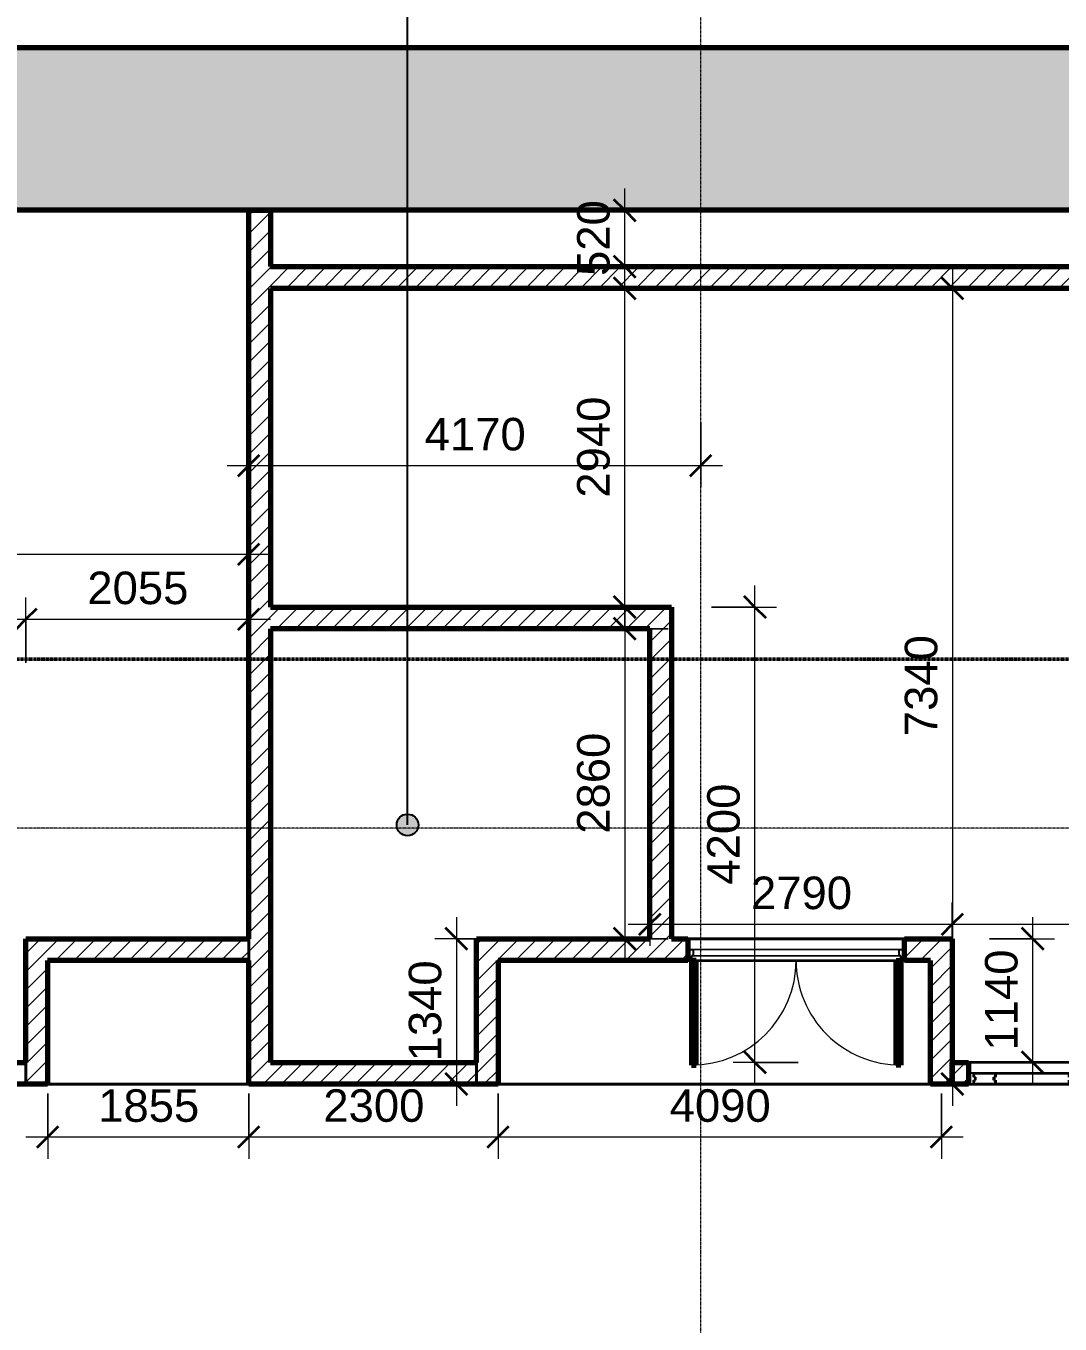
# Model space of a CAD drawing. Header units: millimetres. Extents: x -725999 to -647408, y -21008 to 19019.
# Drawn here: x -682507 to -672968, y -994 to 10979 of the extents above; entities that cross this region are included whole.
import ezdxf

# ---------------------------------------------------------------- set-up
doc = ezdxf.new("R2010")
doc.units = ezdxf.units.MM
doc.linetypes.add('DPA_Grid _ Level 100', pattern=[10, 5.5, -1.6, 1.3, -1.6])
for name, color, linetype, lineweight in [('A-ANNO-DIMS', 1, 'Continuous', 9), ('A-ANNO-DIMS-100', 1, 'Continuous', 9), ('A-DOOR', 3, 'Continuous', 70), ('A-DOOR-E', 2, 'Continuous', 25), ('A-DOOR-FRAM', 3, 'Continuous', 25), ('A-FLOR-E', 2, 'Continuous', 35), ('A-ROOM-IDEN', 3, 'Continuous', 25), ('A-WALL', 5, 'Continuous', 35), ('A-WALL-PATT', 1, 'Continuous', 35), ('G-ANNO-SECL', 3, 'Continuous', 9), ('S-GRID', 251, 'Continuous', 9), ('WALL-E', 2, 'Continuous', 35)]:
    doc.layers.add(name, color=color, linetype=linetype, lineweight=lineweight)
doc.styles.add('Arial_2', font='arial.ttf', dxfattribs={"height": 300})
doc.dimstyles.new('DPA-DIM-3_0_T-T', dxfattribs={"dimscale": 304.8, "dimtxt": 306.07782, "dimasz": 0.656168, "dimexe": 0.656168, "dimexo": 0.0625, "dimgap": 0.164042, "dimtad": 1, "dimdec": 0, "dimzin": 0, "dimdsep": 46, "dimtxsty": 'Arial_2', "dimblk1": 'OBLIQUE', "dimblk2": 'OBLIQUE', "dimsah": 1, "dimcen": 0.09, "dimdle": 0.656168, "dimadec": 8, "dimazin": 0, "dimtfac": 1, "dimtdec": 4, "dimtix": 1, "dimtmove": 0, "dimatfit": 3, "dimfxl": 1.312336, "dimfxlon": 1, "dimtvp": 1, "dimtolj": 1, "dimtzin": 0, "dimarcsym": 2})
pattern_1 = [(45, (0, 0), (-84.852814, 84.852814), [])]

# ---------------------------------------------------------------- blocks, each defined once
blk = doc.blocks.new('DPA_DR-DB-SW - D28_2000x2550 mm-12778001-4283-01 ENLARGED LOWER PLATFORM LEVEL - REFLECTED CEILING PLAN - SHEET 4')
at = {"layer": 'A-DOOR'}
for p, q in [((-965, 1071.35), (-922, 1071.35)), ((-965, 106.35), (-965, 1071.35)), ((-922, 1071.35), (-922, 106.35)), ((922, 1071.35), (922, 106.35)), ((965, 1071.35), (922, 1071.35)), ((965, 106.35), (965, 1071.35)), ((-922, 106.35), (-965, 106.35)), ((922, 106.35), (965, 106.35))]:
    blk.add_line(p, q, dxfattribs=at)
at = {"layer": 'A-DOOR-E', "lineweight": 9}
for centre, start, end in [((-965, 106.35), 360, 90), ((965, 106.35), 90, 180)]:
    blk.add_arc(centre, 965, start, end, dxfattribs=at)
at = {"layer": 'A-DOOR-FRAM'}
for p, q in [((-1000, 106.35), (-965, 106.35)), ((-1000, 6.35), (-1000, 106.35)), ((-950, 6.35), (-1000, 6.35)), ((-965, 106.35), (-965, 63.35)), ((-965, 63.35), (-950, 63.35)), ((-950, 63.35), (-950, 6.35)), ((950, 6.35), (950, 63.35)), ((950, 63.35), (965, 63.35)), ((1000, 6.35), (950, 6.35)), ((965, 63.35), (965, 106.35)), ((965, 106.35), (1000, 106.35)), ((1000, 106.35), (1000, 6.35))]:
    blk.add_line(p, q, dxfattribs=at)
at = {"layer": 'A-DOOR-FRAM', "lineweight": 9}
for p, q in [((-1000, 106.35), (1000, 106.35)), ((-1000, 6.35), (-1000, 106.35)), ((1000, 6.35), (-1000, 6.35)), ((965, 106.35), (-965, 106.35)), ((-965, 106.35), (-965, 63.35)), ((-965, 63.35), (965, 63.35)), ((950, 63.35), (-950, 63.35)), ((-950, 63.35), (-950, 6.35)), ((-950, 6.35), (950, 6.35)), ((950, 6.35), (950, 63.35)), ((965, 63.35), (965, 106.35)), ((1000, 106.35), (1000, 6.35))]:
    blk.add_line(p, q, dxfattribs=at)
blk = doc.blocks.new('A33 - _Wall_ Access Panel 3000 x 3000-18927020-4283-01 ENLARGED LOWER PLATFORM LEVEL - REFLECTED CEILING PLAN - SHEET 4')
at = {"layer": 'A-DOOR', "lineweight": 35}
for p, q in [((-572, 0), (-372, 0)), ((-572, -35), (-572, 0)), ((-372, 0), (-372, -35)), ((372, 0), (572, 0)), ((372, -35), (372, 0)), ((572, 0), (572, -35)), ((-1450, 0), (-1250, 0)), ((-1450, -35), (-1450, 0)), ((-1435, -35), (-1450, -35)), ((-1450, -100), (-1450, -65)), ((-1450, -65), (-1435, -65)), ((-1250, -100), (-1450, -100)), ((-1435, -65), (-1435, -35)), ((-1250, -35), (-1265, -35)), ((-1265, -35), (-1265, -65)), ((-1265, -35), (-1250, -35)), ((-1265, -65), (-1265, -35)), ((-1265, -65), (-1250, -65)), ((-1250, -65), (-1265, -65)), ((-1250, 0), (-1250, -35)), ((-1250, -35), (-1250, 0)), ((-1250, 0), (-572, 0)), ((-1250, -65), (-1250, -100)), ((-1250, -100), (-1250, -65)), ((-572, -100), (-1250, -100)), ((-572, 0), (-572, -35)), ((-557, -35), (-572, -35)), ((-572, -35), (-557, -35)), ((-572, -100), (-572, -65)), ((-572, -65), (-557, -65)), ((-557, -65), (-572, -65)), ((-572, -65), (-572, -100)), ((-372, -100), (-572, -100)), ((-557, -65), (-557, -35)), ((-557, -35), (-557, -65)), ((-372, -35), (-387, -35)), ((-387, -35), (-387, -65)), ((-387, -35), (-372, -35)), ((-387, -65), (-387, -35)), ((-387, -65), (-372, -65)), ((-372, -65), (-387, -65)), ((-372, -35), (-372, 0)), ((-372, 0), (372, 0)), ((-372, -65), (-372, -100)), ((-372, -100), (-372, -65)), ((372, -100), (-372, -100)), ((372, 0), (372, -35)), ((387, -35), (372, -35)), ((372, -35), (387, -35)), ((372, -100), (372, -65)), ((372, -65), (387, -65)), ((387, -65), (372, -65)), ((372, -65), (372, -100)), ((572, -100), (372, -100)), ((387, -65), (387, -35)), ((387, -35), (387, -65)), ((572, -35), (557, -35)), ((557, -35), (557, -65)), ((557, -35), (572, -35)), ((557, -65), (557, -35)), ((557, -65), (572, -65)), ((572, -65), (557, -65)), ((572, -35), (572, 0)), ((572, 0), (1250, 0)), ((572, -65), (572, -100)), ((572, -100), (572, -65)), ((1250, -100), (572, -100)), ((1250, 0), (1450, 0)), ((1250, -35), (1250, 0)), ((1250, 0), (1250, -35)), ((1265, -35), (1250, -35)), ((1250, -35), (1265, -35)), ((1250, -100), (1250, -65)), ((1250, -65), (1265, -65)), ((1265, -65), (1250, -65)), ((1250, -65), (1250, -100)), ((1450, -100), (1250, -100)), ((1265, -65), (1265, -35)), ((1265, -35), (1265, -65)), ((1450, -35), (1435, -35)), ((1435, -35), (1435, -65)), ((1435, -65), (1450, -65)), ((1450, 0), (1450, -35)), ((1450, -65), (1450, -100))]:
    blk.add_line(p, q, dxfattribs=at)
at = {"layer": 'A-DOOR-E'}
for p, q in [((-372, 0), (-572, 0)), ((-572, 0), (-572, -35)), ((-372, -35), (-372, 0)), ((372, 0), (372, -35)), ((572, 0), (372, 0)), ((572, -35), (572, 0)), ((-1250, 0), (-1450, 0)), ((-1450, 0), (-1450, -35)), ((-1450, -35), (-1435, -35)), ((-1435, -65), (-1450, -65)), ((-1450, -65), (-1450, -100)), ((-1450, -100), (-1250, -100)), ((-1435, -35), (-1435, -65)), ((-1265, -65), (-1265, -35)), ((-1265, -35), (-1250, -35)), ((-1250, -35), (-1265, -35)), ((-1265, -35), (-1265, -65)), ((-1265, -65), (-1265, -35)), ((-1265, -35), (-1250, -35)), ((-1250, -35), (-1265, -35)), ((-1265, -35), (-1265, -65)), ((-1265, -65), (-1265, -35)), ((-1265, -35), (-1250, -35)), ((-1265, -65), (-1265, -35)), ((-1265, -35), (-1250, -35)), ((-1265, -35), (-1250, -35)), ((-1265, -65), (-1265, -35)), ((-1250, -35), (-1265, -35)), ((-1265, -35), (-1265, -65)), ((-1250, -65), (-1265, -65)), ((-1265, -65), (-1250, -65)), ((-1250, -65), (-1265, -65)), ((-1265, -65), (-1250, -65)), ((-1250, -65), (-1265, -65)), ((-1250, -65), (-1265, -65)), ((-1250, -65), (-1265, -65)), ((-1265, -65), (-1250, -65)), ((-1250, -35), (-1250, 0)), ((-572, 0), (-1250, 0)), ((-1250, 0), (-1250, -35)), ((-1250, -35), (-1250, 0)), ((-1250, 0), (-572, 0)), ((-572, 0), (-1250, 0)), ((-1250, 0), (-1250, -35)), ((-1250, -35), (-1250, 0)), ((-1250, 0), (-572, 0)), ((-1250, -35), (-1250, 0)), ((-1250, 0), (-572, 0)), ((-1250, 0), (-572, 0)), ((-1250, -35), (-1250, 0)), ((-572, 0), (-1250, 0)), ((-1250, 0), (-1250, -35)), ((-1250, -100), (-1250, -65)), ((-1250, -65), (-1250, -100)), ((-1250, -100), (-1250, -65)), ((-1250, -65), (-1250, -100)), ((-1250, -100), (-1250, -65)), ((-1250, -100), (-1250, -65)), ((-1250, -100), (-1250, -65)), ((-1250, -65), (-1250, -100)), ((-1250, -100), (-572, -100)), ((-572, -100), (-1250, -100)), ((-1250, -100), (-572, -100)), ((-572, -100), (-1250, -100)), ((-572, -100), (-1250, -100)), ((-572, -100), (-1250, -100)), ((-1250, -100), (-572, -100)), ((-572, -35), (-572, 0)), ((-572, 0), (-572, -35)), ((-572, -35), (-572, 0)), ((-572, 0), (-572, -35)), ((-572, 0), (-572, -35)), ((-572, 0), (-572, -35)), ((-572, -35), (-572, 0)), ((-572, -35), (-557, -35)), ((-557, -35), (-572, -35)), ((-572, -35), (-557, -35)), ((-557, -35), (-572, -35)), ((-572, -35), (-557, -35)), ((-572, -35), (-557, -35)), ((-572, -35), (-557, -35)), ((-557, -35), (-572, -35)), ((-557, -65), (-572, -65)), ((-572, -65), (-572, -100)), ((-572, -100), (-572, -65)), ((-572, -65), (-557, -65)), ((-557, -65), (-572, -65)), ((-572, -65), (-572, -100)), ((-572, -100), (-572, -65)), ((-572, -65), (-557, -65)), ((-557, -65), (-572, -65)), ((-572, -65), (-572, -100)), ((-557, -65), (-572, -65)), ((-572, -65), (-572, -100)), ((-572, -65), (-572, -100)), ((-557, -65), (-572, -65)), ((-572, -100), (-572, -65)), ((-572, -65), (-557, -65)), ((-572, -100), (-372, -100)), ((-557, -35), (-557, -65)), ((-557, -65), (-557, -35)), ((-557, -35), (-557, -65)), ((-557, -65), (-557, -35)), ((-557, -35), (-557, -65)), ((-557, -35), (-557, -65)), ((-557, -35), (-557, -65)), ((-557, -65), (-557, -35)), ((-387, -65), (-387, -35)), ((-387, -35), (-372, -35)), ((-372, -35), (-387, -35)), ((-387, -35), (-387, -65)), ((-387, -65), (-387, -35)), ((-387, -35), (-372, -35)), ((-372, -35), (-387, -35)), ((-387, -35), (-387, -65)), ((-387, -65), (-387, -35)), ((-387, -35), (-372, -35)), ((-387, -65), (-387, -35)), ((-387, -35), (-372, -35)), ((-387, -35), (-372, -35)), ((-387, -65), (-387, -35)), ((-372, -35), (-387, -35)), ((-387, -35), (-387, -65)), ((-372, -65), (-387, -65)), ((-387, -65), (-372, -65)), ((-372, -65), (-387, -65)), ((-387, -65), (-372, -65)), ((-372, -65), (-387, -65)), ((-372, -65), (-387, -65)), ((-372, -65), (-387, -65)), ((-387, -65), (-372, -65)), ((372, 0), (-372, 0)), ((-372, 0), (-372, -35)), ((-372, -35), (-372, 0)), ((-372, 0), (372, 0)), ((372, 0), (-372, 0)), ((-372, 0), (-372, -35)), ((-372, -35), (-372, 0)), ((-372, 0), (372, 0)), ((-372, -35), (-372, 0)), ((-372, 0), (372, 0)), ((-372, 0), (372, 0)), ((-372, -35), (-372, 0)), ((372, 0), (-372, 0)), ((-372, 0), (-372, -35)), ((-372, -100), (-372, -65)), ((-372, -65), (-372, -100)), ((-372, -100), (-372, -65)), ((-372, -65), (-372, -100)), ((-372, -100), (-372, -65)), ((-372, -100), (-372, -65)), ((-372, -100), (-372, -65)), ((-372, -65), (-372, -100)), ((-372, -100), (372, -100)), ((372, -100), (-372, -100)), ((-372, -100), (372, -100)), ((372, -100), (-372, -100)), ((372, -100), (-372, -100)), ((372, -100), (-372, -100)), ((-372, -100), (372, -100)), ((372, -35), (372, 0)), ((372, 0), (372, -35)), ((372, -35), (372, 0)), ((372, 0), (372, -35)), ((372, 0), (372, -35)), ((372, 0), (372, -35)), ((372, -35), (372, 0)), ((372, -35), (387, -35)), ((387, -35), (372, -35)), ((372, -35), (387, -35)), ((387, -35), (372, -35)), ((372, -35), (387, -35)), ((372, -35), (387, -35)), ((372, -35), (387, -35)), ((387, -35), (372, -35)), ((387, -65), (372, -65)), ((372, -65), (372, -100)), ((372, -100), (372, -65)), ((372, -65), (387, -65)), ((387, -65), (372, -65)), ((372, -65), (372, -100)), ((372, -100), (372, -65)), ((372, -65), (387, -65)), ((387, -65), (372, -65)), ((372, -65), (372, -100)), ((387, -65), (372, -65)), ((372, -65), (372, -100)), ((372, -65), (372, -100)), ((387, -65), (372, -65)), ((372, -100), (372, -65)), ((372, -65), (387, -65)), ((372, -100), (572, -100)), ((387, -35), (387, -65)), ((387, -65), (387, -35)), ((387, -35), (387, -65)), ((387, -65), (387, -35)), ((387, -35), (387, -65)), ((387, -35), (387, -65)), ((387, -35), (387, -65)), ((387, -65), (387, -35)), ((557, -65), (557, -35)), ((557, -35), (572, -35)), ((572, -35), (557, -35)), ((557, -35), (557, -65)), ((557, -65), (557, -35)), ((557, -35), (572, -35)), ((572, -35), (557, -35)), ((557, -35), (557, -65)), ((557, -65), (557, -35)), ((557, -35), (572, -35)), ((557, -65), (557, -35)), ((557, -35), (572, -35)), ((557, -35), (572, -35)), ((557, -65), (557, -35)), ((572, -35), (557, -35)), ((557, -35), (557, -65)), ((572, -65), (557, -65)), ((557, -65), (572, -65)), ((572, -65), (557, -65)), ((557, -65), (572, -65)), ((572, -65), (557, -65)), ((572, -65), (557, -65)), ((572, -65), (557, -65)), ((557, -65), (572, -65)), ((1250, 0), (572, 0)), ((572, 0), (572, -35)), ((572, -35), (572, 0)), ((572, 0), (1250, 0)), ((1250, 0), (572, 0)), ((572, 0), (572, -35)), ((572, -35), (572, 0)), ((572, 0), (1250, 0)), ((572, -35), (572, 0)), ((572, 0), (1250, 0)), ((572, 0), (1250, 0)), ((572, -35), (572, 0)), ((1250, 0), (572, 0)), ((572, 0), (572, -35)), ((572, -100), (572, -65)), ((572, -65), (572, -100)), ((572, -100), (572, -65)), ((572, -65), (572, -100)), ((572, -100), (572, -65)), ((572, -100), (572, -65)), ((572, -100), (572, -65)), ((572, -65), (572, -100)), ((572, -100), (1250, -100)), ((1250, -100), (572, -100)), ((572, -100), (1250, -100)), ((1250, -100), (572, -100)), ((1250, -100), (572, -100)), ((1250, -100), (572, -100)), ((572, -100), (1250, -100)), ((1450, 0), (1250, 0)), ((1250, 0), (1250, -35)), ((1250, -35), (1250, 0)), ((1250, 0), (1250, -35)), ((1250, -35), (1250, 0)), ((1250, 0), (1250, -35)), ((1250, 0), (1250, -35)), ((1250, 0), (1250, -35)), ((1250, -35), (1250, 0)), ((1250, -35), (1265, -35)), ((1265, -35), (1250, -35)), ((1250, -35), (1265, -35)), ((1265, -35), (1250, -35)), ((1250, -35), (1265, -35)), ((1250, -35), (1265, -35)), ((1250, -35), (1265, -35)), ((1265, -35), (1250, -35)), ((1265, -65), (1250, -65)), ((1250, -65), (1250, -100)), ((1250, -100), (1250, -65)), ((1250, -65), (1265, -65)), ((1265, -65), (1250, -65)), ((1250, -65), (1250, -100)), ((1250, -100), (1250, -65)), ((1250, -65), (1265, -65)), ((1265, -65), (1250, -65)), ((1250, -65), (1250, -100)), ((1265, -65), (1250, -65)), ((1250, -65), (1250, -100)), ((1250, -65), (1250, -100)), ((1265, -65), (1250, -65)), ((1250, -100), (1250, -65)), ((1250, -65), (1265, -65)), ((1250, -100), (1450, -100)), ((1265, -35), (1265, -65)), ((1265, -65), (1265, -35)), ((1265, -35), (1265, -65)), ((1265, -65), (1265, -35)), ((1265, -35), (1265, -65)), ((1265, -35), (1265, -65)), ((1265, -35), (1265, -65)), ((1265, -65), (1265, -35)), ((1435, -65), (1435, -35)), ((1435, -35), (1450, -35)), ((1450, -65), (1435, -65)), ((1450, -35), (1450, 0)), ((1450, -100), (1450, -65))]:
    blk.add_line(p, q, dxfattribs=at)
at = {"layer": 'A-DOOR-FRAM'}
for p, q in [((-1500, 0), (-1500, -100)), ((-1450, 0), (-1500, 0)), ((-1500, -100), (-1450, -100)), ((-1450, -35), (-1450, 0)), ((-1435, -35), (-1450, -35)), ((-1450, -65), (-1435, -65)), ((-1450, -100), (-1450, -65)), ((-1435, -65), (-1435, -35)), ((1435, -65), (1435, -35)), ((1435, -35), (1450, -35)), ((1450, -65), (1435, -65)), ((1450, 0), (1500, 0)), ((1450, -35), (1450, 0)), ((1450, -100), (1450, -65)), ((1500, -100), (1450, -100)), ((1500, 0), (1500, -100))]:
    blk.add_line(p, q, dxfattribs=at)
blk = doc.blocks.new('DIMBLOCK16-4283-01 ENLARGED LOWER PLATFORM LEVEL - REFLECTED CEILING PLAN - SHEET 4')
at = {"layer": 'A-ANNO-DIMS-100'}
for p, q in [((-690292, 6506), (-690292, 5906)), ((-690292, 6106), (-690292, 6506)), ((-680452, 6506), (-680452, 5906)), ((-680452, 6106), (-680452, 6506)), ((-690492, 6106), (-680252, 6106))]:
    blk.add_line(p, q, dxfattribs=at)
at = {"layer": 'A-ANNO-DIMS-100', "lineweight": 35}
for p, q in [((-690292, 6106), (-690192, 6206)), ((-680452, 6106), (-680352, 6206)), ((-690292, 6106), (-690392, 6006)), ((-680452, 6106), (-680552, 6006))]:
    blk.add_line(p, q, dxfattribs=at)
at = {"layer": 'A-ANNO-DIMS-100', "color": 0, "insert": (-685834, 6546), "char_height": 300, "width": 1107.53, "attachment_point": 1, "line_spacing_factor": 0.941778, "style": 'Arial_2'}
blk.add_mtext('9840', dxfattribs=at)
blk = doc.blocks.new('_Oblique')
at = {"color": 0, "linetype": 'ByBlock', "lineweight": -2}
blk.add_line((-0.5, -0.5), (0.5, 0.5), dxfattribs=at)
blk = doc.blocks.new('DIMBLOCK17-4283-01 ENLARGED LOWER PLATFORM LEVEL - REFLECTED CEILING PLAN - SHEET 4')
at = {"layer": 'A-ANNO-DIMS-100'}
for p, q in [((-682307, 1131), (-682307, 531)), ((-682307, 731), (-682307, 1131)), ((-680452, 1131), (-680452, 531)), ((-680452, 731), (-680452, 1131)), ((-682507, 731), (-680252, 731))]:
    blk.add_line(p, q, dxfattribs=at)
at = {"layer": 'A-ANNO-DIMS-100', "lineweight": 35}
for p, q in [((-682307, 731), (-682407, 631)), ((-682307, 731), (-682207, 831)), ((-680452, 731), (-680552, 631)), ((-680452, 731), (-680352, 831))]:
    blk.add_line(p, q, dxfattribs=at)
at = {"layer": 'A-ANNO-DIMS-100', "color": 0, "insert": (-681841, 1171), "char_height": 300, "width": 1107.53, "attachment_point": 1, "line_spacing_factor": 0.941778, "style": 'Arial_2'}
blk.add_mtext('1855', dxfattribs=at)
blk = doc.blocks.new('DIMBLOCK18-4283-01 ENLARGED LOWER PLATFORM LEVEL - REFLECTED CEILING PLAN - SHEET 4')
at = {"layer": 'A-ANNO-DIMS-100'}
for p, q in [((-675783, 1219), (-675783, 5819)), ((-676183, 5619), (-675583, 5619)), ((-675783, 5619), (-676183, 5619)), ((-675383, 1419), (-675983, 1419)), ((-675783, 1419), (-675383, 1419))]:
    blk.add_line(p, q, dxfattribs=at)
at = {"layer": 'A-ANNO-DIMS-100', "lineweight": 35}
for p, q in [((-675783, 5619), (-675883, 5719)), ((-675783, 5619), (-675683, 5519)), ((-675783, 1419), (-675883, 1519)), ((-675783, 1419), (-675683, 1319))]:
    blk.add_line(p, q, dxfattribs=at)
at = {"layer": 'A-ANNO-DIMS-100', "color": 0, "insert": (-676223, 3058), "char_height": 300, "width": 1107.53, "attachment_point": 1, "rotation": 90, "line_spacing_factor": 0.941778, "style": 'Arial_2'}
blk.add_mtext('4200', dxfattribs=at)
blk = doc.blocks.new('DIMBLOCK19-4283-01 ENLARGED LOWER PLATFORM LEVEL - REFLECTED CEILING PLAN - SHEET 4')
at = {"layer": 'A-ANNO-DIMS-100'}
for p, q in [((-678152, 1131), (-678152, 531)), ((-678152, 731), (-678152, 1131)), ((-674062, 1131), (-674062, 531)), ((-674062, 731), (-674062, 1131)), ((-678352, 731), (-673862, 731))]:
    blk.add_line(p, q, dxfattribs=at)
at = {"layer": 'A-ANNO-DIMS-100', "lineweight": 35}
for p, q in [((-678152, 731), (-678252, 631)), ((-678152, 731), (-678052, 831)), ((-674062, 731), (-674162, 631)), ((-674062, 731), (-673962, 831))]:
    blk.add_line(p, q, dxfattribs=at)
at = {"layer": 'A-ANNO-DIMS-100', "color": 0, "insert": (-676569, 1171), "char_height": 300, "width": 1107.53, "attachment_point": 1, "line_spacing_factor": 0.941778, "style": 'Arial_2'}
blk.add_mtext('4090', dxfattribs=at)
blk = doc.blocks.new('DIMBLOCK20-4283-01 ENLARGED LOWER PLATFORM LEVEL - REFLECTED CEILING PLAN - SHEET 4')
at = {"layer": 'A-ANNO-DIMS-100'}
for p, q in [((-680452, 1131), (-680452, 531)), ((-680452, 731), (-680452, 1131)), ((-678152, 1131), (-678152, 531)), ((-678152, 731), (-678152, 1131)), ((-680652, 731), (-677952, 731))]:
    blk.add_line(p, q, dxfattribs=at)
at = {"layer": 'A-ANNO-DIMS-100', "lineweight": 35}
for p, q in [((-680452, 731), (-680552, 631)), ((-680452, 731), (-680352, 831)), ((-678152, 731), (-678252, 631)), ((-678152, 731), (-678052, 831))]:
    blk.add_line(p, q, dxfattribs=at)
at = {"layer": 'A-ANNO-DIMS-100', "color": 0, "insert": (-679764, 1171), "char_height": 300, "width": 1107.53, "attachment_point": 1, "line_spacing_factor": 0.941778, "style": 'Arial_2'}
blk.add_mtext('2300', dxfattribs=at)
blk = doc.blocks.new('DIMBLOCK21-4283-01 ENLARGED LOWER PLATFORM LEVEL - REFLECTED CEILING PLAN - SHEET 4')
at = {"layer": 'A-ANNO-DIMS-100'}
for p, q in [((-676752, 3093), (-676752, 2493)), ((-676752, 2693), (-676752, 3093)), ((-673962, 2293), (-673962, 2893)), ((-676952, 2693), (-673762, 2693)), ((-673962, 2693), (-673962, 2293))]:
    blk.add_line(p, q, dxfattribs=at)
at = {"layer": 'A-ANNO-DIMS-100', "lineweight": 35}
for p, q in [((-676752, 2693), (-676652, 2793)), ((-673962, 2693), (-673862, 2793)), ((-676752, 2693), (-676852, 2593)), ((-673962, 2693), (-674062, 2593))]:
    blk.add_line(p, q, dxfattribs=at)
at = {"layer": 'A-ANNO-DIMS-100', "color": 0, "insert": (-675819, 3133), "char_height": 300, "width": 1107.53, "attachment_point": 1, "line_spacing_factor": 0.941778, "style": 'Arial_2'}
blk.add_mtext('2790', dxfattribs=at)
blk = doc.blocks.new('DIMBLOCK22-4283-01 ENLARGED LOWER PLATFORM LEVEL - REFLECTED CEILING PLAN - SHEET 4')
at = {"layer": 'A-ANNO-DIMS-100'}
for p, q in [((-678536, 2759), (-678536, 1019)), ((-678136, 2559), (-678736, 2559)), ((-678536, 2559), (-678136, 2559)), ((-678136, 1219), (-678736, 1219)), ((-678536, 1219), (-678136, 1219))]:
    blk.add_line(p, q, dxfattribs=at)
at = {"layer": 'A-ANNO-DIMS-100', "lineweight": 35}
for p, q in [((-678536, 2559), (-678636, 2659)), ((-678536, 2559), (-678436, 2459)), ((-678536, 1219), (-678636, 1319)), ((-678536, 1219), (-678436, 1119))]:
    blk.add_line(p, q, dxfattribs=at)
at = {"layer": 'A-ANNO-DIMS-100', "color": 0, "insert": (-678976, 1428), "char_height": 300, "width": 1107.53, "attachment_point": 1, "rotation": 90, "line_spacing_factor": 0.941778, "style": 'Arial_2'}
blk.add_mtext('1340', dxfattribs=at)
blk = doc.blocks.new('DIMBLOCK23-4283-01 ENLARGED LOWER PLATFORM LEVEL - REFLECTED CEILING PLAN - SHEET 4')
at = {"layer": 'A-ANNO-DIMS-100'}
for p, q in [((-680452, 7324), (-680452, 6724)), ((-680452, 6924), (-680452, 7324)), ((-676282, 7324), (-676282, 6724)), ((-676282, 6924), (-676282, 7324)), ((-680652, 6924), (-676082, 6924))]:
    blk.add_line(p, q, dxfattribs=at)
at = {"layer": 'A-ANNO-DIMS-100', "lineweight": 35}
for p, q in [((-680452, 6924), (-680352, 7024)), ((-676282, 6924), (-676182, 7024)), ((-680452, 6924), (-680552, 6824)), ((-676282, 6924), (-676382, 6824))]:
    blk.add_line(p, q, dxfattribs=at)
at = {"layer": 'A-ANNO-DIMS-100', "color": 0, "insert": (-678829, 7364), "char_height": 300, "width": 1107.53, "attachment_point": 1, "line_spacing_factor": 0.941778, "style": 'Arial_2'}
blk.add_mtext('4170', dxfattribs=at)
blk = doc.blocks.new('DIMBLOCK24-4283-01 ENLARGED LOWER PLATFORM LEVEL - REFLECTED CEILING PLAN - SHEET 4')
at = {"layer": 'A-ANNO-DIMS-100'}
for p, q in [((-673220, 1219), (-673220, 2759)), ((-673620, 2559), (-673020, 2559)), ((-673220, 2559), (-673620, 2559)), ((-673620, 1419), (-673020, 1419)), ((-673220, 1419), (-673620, 1419))]:
    blk.add_line(p, q, dxfattribs=at)
at = {"layer": 'A-ANNO-DIMS-100', "lineweight": 35}
for p, q in [((-673220, 2559), (-673320, 2659)), ((-673220, 2559), (-673120, 2459)), ((-673220, 1419), (-673320, 1519)), ((-673220, 1419), (-673120, 1319))]:
    blk.add_line(p, q, dxfattribs=at)
at = {"layer": 'A-ANNO-DIMS-100', "color": 0, "insert": (-673660, 1528), "char_height": 300, "width": 1107.53, "attachment_point": 1, "rotation": 90, "line_spacing_factor": 0.941778, "style": 'Arial_2'}
blk.add_mtext('1140', dxfattribs=at)
blk = doc.blocks.new('DIMBLOCK34-4283-01 ENLARGED LOWER PLATFORM LEVEL - REFLECTED CEILING PLAN - SHEET 4')
at = {"layer": 'A-ANNO-DIMS-100'}
for p, q in [((-676983, 8559), (-676983, 9479)), ((-677383, 9279), (-676783, 9279)), ((-676983, 9279), (-677383, 9279)), ((-677383, 8759), (-676783, 8759)), ((-676983, 8759), (-677383, 8759))]:
    blk.add_line(p, q, dxfattribs=at)
at = {"layer": 'A-ANNO-DIMS-100', "lineweight": 35}
for p, q in [((-676983, 9279), (-677083, 9379)), ((-676983, 9279), (-676883, 9179)), ((-676983, 8759), (-677083, 8859)), ((-676983, 8759), (-676883, 8659))]:
    blk.add_line(p, q, dxfattribs=at)
at = {"layer": 'A-ANNO-DIMS-100', "color": 0, "insert": (-677423, 8673), "char_height": 300, "width": 830.65, "attachment_point": 1, "rotation": 90, "line_spacing_factor": 0.941778, "style": 'Arial_2'}
blk.add_mtext('520', dxfattribs=at)
blk = doc.blocks.new('DIMBLOCK35-4283-01 ENLARGED LOWER PLATFORM LEVEL - REFLECTED CEILING PLAN - SHEET 4')
at = {"layer": 'A-ANNO-DIMS-100'}
for p, q in [((-690292, 5906), (-690292, 5306)), ((-690292, 5506), (-690292, 5906)), ((-682507, 5106), (-682507, 5706)), ((-690492, 5506), (-682507, 5506)), ((-682507, 5506), (-682507, 5106))]:
    blk.add_line(p, q, dxfattribs=at)
at = {"layer": 'A-ANNO-DIMS-100', "lineweight": 35}
for p, q in [((-690292, 5506), (-690192, 5606)), ((-682507, 5506), (-682407, 5606)), ((-690292, 5506), (-690392, 5406)), ((-682507, 5506), (-682607, 5406))]:
    blk.add_line(p, q, dxfattribs=at)
at = {"layer": 'A-ANNO-DIMS-100', "color": 0, "insert": (-686861, 5946), "char_height": 300, "width": 1107.53, "attachment_point": 1, "line_spacing_factor": 0.941778, "style": 'Arial_2'}
blk.add_mtext('7785', dxfattribs=at)
blk = doc.blocks.new('DIMBLOCK36-4283-01 ENLARGED LOWER PLATFORM LEVEL - REFLECTED CEILING PLAN - SHEET 4')
at = {"layer": 'A-ANNO-DIMS-100'}
for p, q in [((-680452, 5906), (-680452, 5306)), ((-680452, 5506), (-680452, 5906)), ((-682507, 5106), (-682507, 5706)), ((-682507, 5506), (-680252, 5506)), ((-682507, 5506), (-682507, 5106))]:
    blk.add_line(p, q, dxfattribs=at)
at = {"layer": 'A-ANNO-DIMS-100', "lineweight": 35}
for p, q in [((-682507, 5506), (-682407, 5606)), ((-680452, 5506), (-680352, 5606)), ((-682507, 5506), (-682607, 5406)), ((-680452, 5506), (-680552, 5406))]:
    blk.add_line(p, q, dxfattribs=at)
at = {"layer": 'A-ANNO-DIMS-100', "color": 0, "insert": (-681941, 5946), "char_height": 300, "width": 1107.53, "attachment_point": 1, "line_spacing_factor": 0.941778, "style": 'Arial_2'}
blk.add_mtext('2055', dxfattribs=at)
blk = doc.blocks.new('DIMBLOCK51-4283-01 ENLARGED LOWER PLATFORM LEVEL - REFLECTED CEILING PLAN - SHEET 4')
at = {"layer": 'A-ANNO-DIMS-100'}
for p, q in [((-670662, 3093), (-670662, 2493)), ((-670662, 2693), (-670662, 3093)), ((-673962, 2293), (-673962, 2893)), ((-674162, 2693), (-670462, 2693)), ((-673962, 2693), (-673962, 2293))]:
    blk.add_line(p, q, dxfattribs=at)
at = {"layer": 'A-ANNO-DIMS-100', "lineweight": 35}
for p, q in [((-673962, 2693), (-673862, 2793)), ((-670662, 2693), (-670562, 2793)), ((-673962, 2693), (-674062, 2593)), ((-670662, 2693), (-670762, 2593))]:
    blk.add_line(p, q, dxfattribs=at)
at = {"layer": 'A-ANNO-DIMS-100', "color": 0, "insert": (-672774, 3133), "char_height": 300, "width": 1107.53, "attachment_point": 1, "line_spacing_factor": 0.941778, "style": 'Arial_2'}
blk.add_mtext('3300', dxfattribs=at)
blk = doc.blocks.new('DIMBLOCK53-4283-01 ENLARGED LOWER PLATFORM LEVEL - REFLECTED CEILING PLAN - SHEET 4')
at = {"layer": 'A-ANNO-DIMS-100'}
for p, q in [((-673960, 8759), (-673960, 1019)), ((-673560, 8559), (-674160, 8559)), ((-673960, 8559), (-673560, 8559)), ((-673560, 1219), (-674160, 1219)), ((-673960, 1219), (-673560, 1219))]:
    blk.add_line(p, q, dxfattribs=at)
at = {"layer": 'A-ANNO-DIMS-100', "lineweight": 35}
for p, q in [((-673960, 8559), (-674060, 8659)), ((-673960, 8559), (-673860, 8459)), ((-673960, 1219), (-674060, 1319)), ((-673960, 1219), (-673860, 1119))]:
    blk.add_line(p, q, dxfattribs=at)
at = {"layer": 'A-ANNO-DIMS-100', "color": 0, "insert": (-674400, 4428), "char_height": 300, "width": 1107.53, "attachment_point": 1, "rotation": 90, "line_spacing_factor": 0.941778, "style": 'Arial_2'}
blk.add_mtext('7340', dxfattribs=at)
blk = doc.blocks.new('DIMBLOCK54-4283-01 ENLARGED LOWER PLATFORM LEVEL - REFLECTED CEILING PLAN - SHEET 4')
at = {"layer": 'A-ANNO-DIMS-100', "lineweight": 35}
for p, q in [((-676983, 5419), (-677083, 5519)), ((-676983, 5419), (-676883, 5319)), ((-676983, 2559), (-677083, 2659)), ((-676983, 2559), (-676883, 2459))]:
    blk.add_line(p, q, dxfattribs=at)
at = {"layer": 'A-ANNO-DIMS-100'}
for p, q in [((-676983, 5619), (-676983, 2359)), ((-676583, 5419), (-677183, 5419)), ((-676983, 5419), (-676583, 5419)), ((-676583, 2559), (-677183, 2559)), ((-676983, 2559), (-676583, 2559))]:
    blk.add_line(p, q, dxfattribs=at)
at = {"layer": 'A-ANNO-DIMS-100', "color": 0, "insert": (-677423, 3528), "char_height": 300, "width": 1107.53, "attachment_point": 1, "rotation": 90, "line_spacing_factor": 0.941778, "style": 'Arial_2'}
blk.add_mtext('2860', dxfattribs=at)
blk = doc.blocks.new('DIMBLOCK55-4283-01 ENLARGED LOWER PLATFORM LEVEL - REFLECTED CEILING PLAN - SHEET 4')
at = {"layer": 'A-ANNO-DIMS-100'}
for p, q in [((-676983, 5419), (-676983, 8759)), ((-677383, 8559), (-676783, 8559)), ((-676983, 8559), (-677383, 8559)), ((-677383, 5619), (-676783, 5619)), ((-676983, 5619), (-677383, 5619))]:
    blk.add_line(p, q, dxfattribs=at)
at = {"layer": 'A-ANNO-DIMS-100', "lineweight": 35}
for p, q in [((-676983, 8559), (-677083, 8659)), ((-676983, 8559), (-676883, 8459)), ((-676983, 5619), (-677083, 5719)), ((-676983, 5619), (-676883, 5519))]:
    blk.add_line(p, q, dxfattribs=at)
at = {"layer": 'A-ANNO-DIMS-100', "color": 0, "insert": (-677423, 6628), "char_height": 300, "width": 1107.53, "attachment_point": 1, "rotation": 90, "line_spacing_factor": 0.941778, "style": 'Arial_2'}
blk.add_mtext('2940', dxfattribs=at)

msp = doc.modelspace()

# ---------------------------------------------------------------- hatches: boundary and pattern name
at = {"layer": 'A-ROOM-IDEN'}
h = msp.add_hatch(color=256, dxfattribs=at)
edge = h.paths.add_edge_path()
edge.add_arc((-678987.4, 3609), 100, 0, 360)
at = {"layer": 'A-WALL-PATT', "lineweight": 9}
h = msp.add_hatch(dxfattribs=at)
h.set_pattern_fill('FP_1', color=256, style=0, pattern_type=2)
h.set_pattern_definition([(50, (0, 0), (728.7365, -63.7558), [76.2, -838.2]), (355, (0, 0), (-140.9716, 764.2276), [60.96, -670.56]), (100.451, (60.7, -5.3), (587.77, 700.46675), [64.76, -712.36]), (46.184, (0, 203.2), (1084.3162, -168.171), [114.3, -1257.3]), (96.636, (90.4, 189.2), (949.6099, 989.7098), [97.14, -1068.54]), (351.184, (0, 203.2), (949.6206, 989.7012), [91.44, -1005.84]), (21, (101.6, 152.4), (606.45787, -409.06057), [76.2, -838.2]), (326, (101.6, 152.4), (247.20834, 736.7529), [60.96, -670.56]), (71.451, (152.14, 118.3), (853.66825, 327.6855), [64.76, -712.36]), (37.5, (0, 0), (12.35469, 338.22012), [33.528, -628.904, 33.528, -647.192, -673.1]), (37.5, (0, 0), (12.35469, 338.22012), [-1343.152, 33.528, -639.572]), (7.5, (0, 0), (267.27887, 400.72213), [33.528, -354.584, 33.528, -613.664, -256.54]), (7.5, (0, 0), (267.27887, 400.72213), [-1035.304, 33.528, -223.012]), (327.5, (-226.57, 0), (542.36333, -22.91534), [33.528, -220.472, 33.528, -758.952, -1051.56]), (327.5, (-226.57, 0), (542.36333, -22.91534), [-1046.48, 33.528, -1018.032]), (317.5, (-328.17, 0), (592.51696, 101.7071), [33.528, -296.672, 33.528, -492.76, -746.76]), (317.5, (-328.17, 0), (592.51696, 101.7071), [-856.488, 33.528, -713.232])])
h.paths.add_polyline_path([(-722165.5, 9279), (-653822.4, 9279), (-653822.4, 10779), (-722165.5, 10779)])
h = msp.add_hatch(dxfattribs=at)
h.set_pattern_fill('FP_2', color=256, style=0, pattern_type=2)
h.set_pattern_definition(pattern_1)
h.paths.add_polyline_path([(-680452.4, 1419), (-680252.4, 1419), (-680252.4, 9279), (-680452.4, 9279), (-680452.4, 2359)])
h = msp.add_hatch(dxfattribs=at)
h.set_pattern_fill('FP_2', color=256, style=0, pattern_type=2)
h.set_pattern_definition(pattern_1)
h.paths.add_polyline_path([(-678433.6, 8559), (-654342.4, 8559), (-654342.4, 8759), (-680252.4, 8759), (-680252.4, 8559)])
h = msp.add_hatch(dxfattribs=at)
h.set_pattern_fill('FP_2', color=256, style=0, pattern_type=2)
h.set_pattern_definition(pattern_1)
h.paths.add_polyline_path([(-676552.4, 5419), (-676552.4, 5619), (-680252.4, 5619), (-680252.4, 5419), (-676752.4, 5419)])
h = msp.add_hatch(dxfattribs=at)
h.set_pattern_fill('FP_2', color=256, style=0, pattern_type=2)
h.set_pattern_definition(pattern_1)
h.paths.add_polyline_path([(-676552.4, 2359), (-676552.4, 5419), (-676752.4, 5419), (-676752.4, 2359)])
h = msp.add_hatch(dxfattribs=at)
h.set_pattern_fill('FP_2', color=256, style=0, pattern_type=2)
h.set_pattern_definition(pattern_1)
h.paths.add_polyline_path([(-680452.4, 2359), (-680452.4, 2559), (-682507.3, 2559), (-682507.3, 2359), (-682307.3, 2359)])
h = msp.add_hatch(dxfattribs=at)
h.set_pattern_fill('FP_2', color=256, style=0, pattern_type=2)
h.set_pattern_definition(pattern_1)
h.paths.add_polyline_path([(-678352.4, 1219), (-678152.4, 1219), (-678152.4, 2559), (-678352.4, 2559), (-678352.4, 1419)])
h = msp.add_hatch(dxfattribs=at)
h.set_pattern_fill('FP_2', color=256, style=0, pattern_type=2)
h.set_pattern_definition(pattern_1)
h.paths.add_polyline_path([(-676752.4, 2359), (-676752.4, 2559), (-678152.4, 2559), (-678152.4, 2359)])
h = msp.add_hatch(dxfattribs=at)
h.set_pattern_fill('FP_2', color=256, style=0, pattern_type=2)
h.set_pattern_definition(pattern_1)
h.paths.add_polyline_path([(-674402.4, 2359), (-674162.4, 2359), (-674162.4, 2559), (-674402.4, 2559), (-674402.4, 2402)])
h.paths.add_polyline_path([(-676402.4, 2359), (-676402.4, 2559), (-676552.4, 2559), (-676552.4, 2359)])
h = msp.add_hatch(dxfattribs=at)
h.set_pattern_fill('FP_2', color=256, style=0, pattern_type=2)
h.set_pattern_definition(pattern_1)
h.paths.add_polyline_path([(-673962.4, 1219), (-673962.4, 2559), (-674162.4, 2559), (-674162.4, 1219), (-674060.4, 1219)])
h = msp.add_hatch(dxfattribs=at)
h.set_pattern_fill('FP_2', color=256, style=0, pattern_type=2)
h.set_pattern_definition(pattern_1)
h.paths.add_polyline_path([(-682307.3, 1219), (-682307.3, 2359), (-682507.3, 2359), (-682507.3, 1219)])
h = msp.add_hatch(dxfattribs=at)
h.set_pattern_fill('FP_2', color=256, style=0, pattern_type=2)
h.set_pattern_definition(pattern_1)
h.paths.add_polyline_path([(-678433.6, 1219), (-678352.4, 1219), (-678352.4, 1419), (-680452.4, 1419), (-680452.4, 1219)])
h = msp.add_hatch(dxfattribs=at)
h.set_pattern_fill('FP_2', color=256, style=0, pattern_type=2)
h.set_pattern_definition(pattern_1)
h.paths.add_polyline_path([(-670462.4, 1219), (-670462.4, 1419), (-670812.4, 1419), (-670812.4, 1219), (-670780.5, 1219)])
h.paths.add_polyline_path([(-673812.4, 1219), (-673812.4, 1419), (-673962.4, 1419), (-673962.4, 1219)])

# ---------------------------------------------------------------- linework, layer by layer
at = {"layer": 'A-FLOR-E'}
for p, q in [((-722165.5, 9279), (-653823.1, 9279)), ((-653823.1, 9279), (-722165.5, 9279)), ((-715552.4, 9279), (-653822.4, 9279)), ((-653822.4, 9279), (-715552.4, 9279)), ((-682507.3, 2559), (-680452.4, 2559)), ((-682507.3, 1219), (-682507.3, 2559)), ((-682507.3, 2559), (-682507.3, 1219)), ((-680452.4, 2559), (-682507.3, 2559)), ((-680452.4, 2559), (-680452.4, 1219)), ((-680452.4, 1219), (-680452.4, 2559)), ((-678352.4, 1219), (-678352.4, 2559)), ((-678352.4, 2559), (-676752.4, 2559)), ((-676752.4, 2559), (-678352.4, 2559)), ((-678352.4, 2559), (-678352.4, 1219)), ((-676552.4, 2559), (-673962.4, 2559)), ((-673962.4, 2559), (-676552.4, 2559)), ((-673962.4, 2559), (-673962.4, 1219)), ((-673962.4, 1219), (-673962.4, 2559)), ((-680452.4, 1219), (-682507.3, 1219)), ((-682507.3, 1219), (-680452.4, 1219)), ((-673962.4, 1219), (-678352.4, 1219)), ((-678352.4, 1219), (-673962.4, 1219))]:
    msp.add_line(p, q, dxfattribs=at)
at = {"layer": 'A-ROOM-IDEN'}
msp.add_line((-678987.4, 3609), (-678987.4, 13756.3), dxfattribs=at)
msp.add_circle((-678987.4, 3609), 100, dxfattribs=at)
at = {"layer": 'A-WALL', "color": 7, "lineweight": 70}
for p, q in [((-722165.5, 10779), (-653822.4, 10779)), ((-653822.4, 9279), (-722165.5, 9279)), ((-680452.4, 2559), (-680452.4, 9279)), ((-680452.4, 9279), (-680252.4, 9279)), ((-680252.4, 9279), (-680252.4, 8759)), ((-680252.4, 8759), (-654342.4, 8759)), ((-670662.4, 8559), (-680252.4, 8559)), ((-680252.4, 8559), (-680252.4, 5619)), ((-680252.4, 5619), (-676552.4, 5619)), ((-676552.4, 5619), (-676552.4, 5419)), ((-676752.4, 5419), (-680252.4, 5419)), ((-680252.4, 5419), (-680252.4, 1419)), ((-676752.4, 2559), (-676752.4, 5419)), ((-676552.4, 5419), (-676552.4, 2559)), ((-682507.3, 2359), (-682507.3, 2559)), ((-682507.3, 2559), (-680452.4, 2559)), ((-678352.4, 1419), (-678352.4, 2559)), ((-678352.4, 2559), (-678152.4, 2559)), ((-678152.4, 2559), (-676752.4, 2559)), ((-676552.4, 2559), (-676402.4, 2559)), ((-676402.4, 2559), (-676402.4, 2459)), ((-674402.4, 2459), (-674402.4, 2559)), ((-674402.4, 2559), (-674162.4, 2559)), ((-674162.4, 2559), (-673962.4, 2559)), ((-673962.4, 2559), (-673962.4, 1219)), ((-676402.4, 2459), (-676402.4, 2359)), ((-674402.4, 2359), (-674402.4, 2459)), ((-682507.3, 1419), (-682507.3, 2359)), ((-682307.3, 2359), (-682307.3, 1219)), ((-680452.4, 2359), (-682307.3, 2359)), ((-680452.4, 1419), (-680452.4, 2359)), ((-678152.4, 2359), (-678152.4, 1219)), ((-676752.4, 2359), (-678152.4, 2359)), ((-676552.4, 2359), (-676752.4, 2359)), ((-676402.4, 2359), (-676552.4, 2359)), ((-674162.4, 2359), (-674402.4, 2359)), ((-674162.4, 1219), (-674162.4, 2359)), ((-685122.4, 1419), (-682507.3, 1419)), ((-680452.4, 1219), (-680452.4, 1419)), ((-680252.4, 1419), (-678352.4, 1419)), ((-673962.4, 1319), (-673962.4, 1419)), ((-673962.4, 1419), (-673812.4, 1419)), ((-673962.4, 1219), (-673962.4, 1319)), ((-673812.4, 1419), (-673812.4, 1319)), ((-673812.4, 1319), (-673812.4, 1219)), ((-682507.3, 1219), (-685122.4, 1219)), ((-682307.3, 1219), (-682507.3, 1219)), ((-678352.4, 1219), (-680452.4, 1219)), ((-678152.4, 1219), (-678352.4, 1219)), ((-673962.4, 1219), (-674162.4, 1219)), ((-673812.4, 1219), (-673962.4, 1219))]:
    msp.add_line(p, q, dxfattribs=at)
at = {"layer": 'G-ANNO-SECL', "linetype": 'DPA_Grid _ Level 100', "lineweight": 50}
msp.add_line((-724187.9, 5139.9), (-670136, 5139.9), dxfattribs=at)
at = {"layer": 'S-GRID', "linetype": 'DPA_Grid _ Level 100'}
for p, q in [((-676282.4, -21007.6), (-676282.4, 18119)), ((-652322.4, 3579), (-724638.4, 3579))]:
    msp.add_line(p, q, dxfattribs=at)
at = {"layer": 'WALL-E'}
for p, q in [((-676402.4, 2559), (-676402.4, 2359)), ((-674402.4, 2559), (-676402.4, 2559)), ((-674402.4, 2559), (-674402.4, 2359)), ((-676402.4, 2359), (-674402.4, 2359)), ((-682507.3, 1219), (-682507.3, 1419)), ((-682507.3, 1419), (-682507.3, 1219)), ((-680452.4, 1419), (-680452.4, 1219)), ((-678352.4, 1219), (-678352.4, 1419)), ((-678352.4, 1419), (-678352.4, 1219)), ((-673962.4, 1419), (-673962.4, 1219)), ((-673962.4, 1419), (-673962.4, 1219)), ((-673812.4, 1219), (-673812.4, 1419)), ((-670812.4, 1419), (-673812.4, 1419)), ((-682507.3, 1219), (-680452.4, 1219)), ((-680452.4, 1219), (-682507.3, 1219)), ((-678352.4, 1219), (-673962.4, 1219)), ((-673962.4, 1219), (-678352.4, 1219)), ((-673812.4, 1219), (-670812.4, 1219))]:
    msp.add_line(p, q, dxfattribs=at)

# ---------------------------------------------------------------- block references
at = {"layer": 'A-DOOR-E', "rotation": 180}
msp.add_blockref('DPA_DR-DB-SW - D28_2000x2550 mm-12778001-4283-01 ENLARGED LOWER PLATFORM LEVEL - REFLECTED CEILING PLAN - SHEET 4', (-675402.4, 2465.4), dxfattribs=at)
at = {"layer": 'A-DOOR-E'}
msp.add_blockref('A33 - _Wall_ Access Panel 3000 x 3000-18927020-4283-01 ENLARGED LOWER PLATFORM LEVEL - REFLECTED CEILING PLAN - SHEET 4', (-672312.4, 1319), dxfattribs=at)

# ---------------------------------------------------------------- dimensions: what is measured, and where the dimension line sits
at = {"layer": 'A-ANNO-DIMS'}
for base, p1, p2, override, picture, middle in [((-676983.1, 9279), (-677383.1, 8759), (-677383.1, 9279), {"dimpost": '<>', "dimfxl": 520}, 'DIMBLOCK34-4283-01 ENLARGED LOWER PLATFORM LEVEL - REFLECTED CEILING PLAN - SHEET 4', (-677186.3, 9019)), ((-676983.1, 8559), (-677383.1, 5619), (-677383.1, 8559), {"dimpost": '<>', "dimfxl": 2939.999825}, 'DIMBLOCK55-4283-01 ENLARGED LOWER PLATFORM LEVEL - REFLECTED CEILING PLAN - SHEET 4', (-677186.3, 7089)), ((-673960, 1219), (-673560, 8559), (-673560, 1219), {"dimpost": '<>', "dimfxl": 7340.000256}, 'DIMBLOCK53-4283-01 ENLARGED LOWER PLATFORM LEVEL - REFLECTED CEILING PLAN - SHEET 4', (-674163.3, 4889)), ((-675783.1, 5619), (-675383.1, 1419), (-676183.1, 5619), {"dimpost": '<>', "dimfxl": 4275.512088}, 'DIMBLOCK18-4283-01 ENLARGED LOWER PLATFORM LEVEL - REFLECTED CEILING PLAN - SHEET 4', (-675986.3, 3519)), ((-676983.1, 2559), (-676583.1, 5419), (-676583.1, 2559), {"dimpost": '<>', "dimfxl": 2859.996975}, 'DIMBLOCK54-4283-01 ENLARGED LOWER PLATFORM LEVEL - REFLECTED CEILING PLAN - SHEET 4', (-677186.3, 3989)), ((-678536.2, 1219), (-678136.2, 2559), (-678136.2, 1219), {"dimpost": '<>', "dimfxl": 1340.003456}, 'DIMBLOCK22-4283-01 ENLARGED LOWER PLATFORM LEVEL - REFLECTED CEILING PLAN - SHEET 4', (-678739.5, 1889)), ((-673220.3, 2559), (-673620.3, 1419), (-673620.3, 2559), {"dimpost": '<>', "dimfxl": 1140.003456}, 'DIMBLOCK24-4283-01 ENLARGED LOWER PLATFORM LEVEL - REFLECTED CEILING PLAN - SHEET 4', (-673423.5, 1989))]:
    dim = msp.add_linear_dim(base=base, p1=p1, p2=p2, angle=90, dimstyle='DPA-DIM-3_0_T-T', override=override, dxfattribs=at)
    dim.commit()
    dim.dimension.update_dxf_attribs({"geometry": picture, "text_midpoint": middle})
for base, p1, p2, override, picture, middle in [((-676282.4, 6924.2), (-680452.4, 7324.2), (-676282.4, 7324.2), {"dimpost": '<>', "dimfxl": 4170.000006}, 'DIMBLOCK23-4283-01 ENLARGED LOWER PLATFORM LEVEL - REFLECTED CEILING PLAN - SHEET 4', (-678367.4, 7127.4)), ((-680452.4, 6106.1), (-690292.4, 6506.1), (-680452.4, 6506.1), {"dimpost": '<>', "dimfxl": 9840}, 'DIMBLOCK16-4283-01 ENLARGED LOWER PLATFORM LEVEL - REFLECTED CEILING PLAN - SHEET 4', (-685372.4, 6309.3)), ((-682507.3, 5506.1), (-690292.4, 5906.1), (-682507.3, 5106.1), {"dimpost": '<>', "dimfxl": 7826.021039}, 'DIMBLOCK35-4283-01 ENLARGED LOWER PLATFORM LEVEL - REFLECTED CEILING PLAN - SHEET 4', (-686399.9, 5709.3)), ((-680452.4, 5506.1), (-682507.3, 5106.1), (-680452.4, 5906.1), {"dimpost": '<>', "dimfxl": 2205.203984}, 'DIMBLOCK36-4283-01 ENLARGED LOWER PLATFORM LEVEL - REFLECTED CEILING PLAN - SHEET 4', (-681479.9, 5709.3)), ((-673962.4, 2693), (-676752.4, 3093), (-673962.4, 2293), {"dimpost": '<>', "dimfxl": 2902.430022}, 'DIMBLOCK21-4283-01 ENLARGED LOWER PLATFORM LEVEL - REFLECTED CEILING PLAN - SHEET 4', (-675357.4, 2896.2)), ((-670662.4, 2693), (-673962.4, 2293), (-670662.4, 3093), {"dimpost": '<>', "dimfxl": 3395.585364}, 'DIMBLOCK51-4283-01 ENLARGED LOWER PLATFORM LEVEL - REFLECTED CEILING PLAN - SHEET 4', (-672312.4, 2896.3)), ((-680452.4, 731.4), (-682307.3, 1131.4), (-680452.4, 1131.4), {"dimpost": '<>', "dimfxl": 1854.975574}, 'DIMBLOCK17-4283-01 ENLARGED LOWER PLATFORM LEVEL - REFLECTED CEILING PLAN - SHEET 4', (-681379.9, 934.6)), ((-678152.4, 731.4), (-680452.4, 1131.4), (-678152.4, 1131.4), {"dimpost": '<>', "dimfxl": 2300}, 'DIMBLOCK20-4283-01 ENLARGED LOWER PLATFORM LEVEL - REFLECTED CEILING PLAN - SHEET 4', (-679302.4, 934.7)), ((-674062.4, 731.4), (-678152.4, 1131.4), (-674062.4, 1131.4), {"dimpost": '<>', "dimfxl": 4090.000006}, 'DIMBLOCK19-4283-01 ENLARGED LOWER PLATFORM LEVEL - REFLECTED CEILING PLAN - SHEET 4', (-676107.4, 934.6))]:
    dim = msp.add_linear_dim(base=base, p1=p1, p2=p2, dimstyle='DPA-DIM-3_0_T-T', override=override, dxfattribs=at)
    dim.commit()
    dim.dimension.update_dxf_attribs({"geometry": picture, "text_midpoint": middle})

doc.saveas('drawing.dxf')
